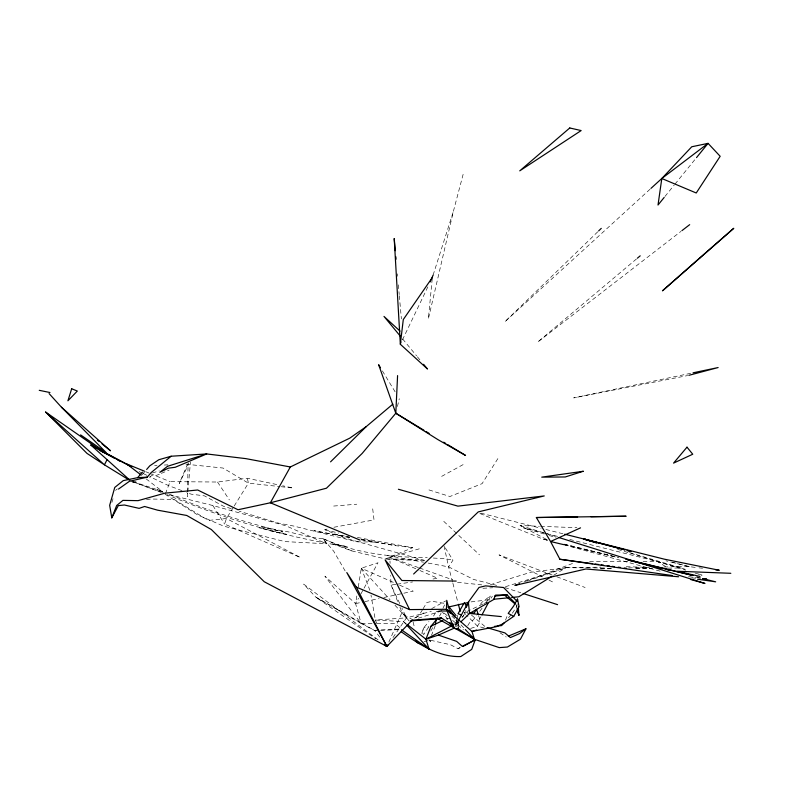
<?xml version="1.0" encoding="UTF-8"?>
<svg xmlns="http://www.w3.org/2000/svg" width="785" height="785" viewBox="0 0 785 785"><rect width="100%" height="100%" fill="white"/><g stroke="black" fill="none" stroke-linecap="round" stroke-linejoin="round"><path stroke-width="0.59" stroke-dasharray="3.92 2.94" d="M187.507 492.99L187.438 496.62L187.752 493.039M187.536 491.783L188.057 465.22L188.783 462.944M187.85 491.852L190.451 462.061M517.089 603.891L516.883 606.285L512.35 613.262M432.231 278.714L428.365 318.926L453.328 211.577L463.16 174.231M379.763 637.106L374.759 630.571L361.159 623.486L355.585 603.606L357.116 594.166M358.264 587.092L361.316 568.222L377.997 562.757L363.847 588.554M458.106 621.897L455.702 624.585L456.644 620.258M456.88 619.169L457.812 614.841M445.919 610.494L441.602 610.328L440.719 614.4L439.227 616.225M397.416 406.532L399.3 398.701M488.986 600.535L490.282 595.992L482.029 602.242L479.282 605.755M111.892 502.459L113.207 498.063M433.084 275.182L453.328 211.577M146.481 499.682L150.7 499.024L174.113 499.427L208.476 520.455L226.433 518.502L300.478 557.566L224.608 524.056L226.433 518.502L233.537 507.061M421.78 633.475L423.615 627.951L428.944 621.573M435.273 625.655L431.514 635.251M165.439 493.736L170.041 481.637L217.533 482.029L247.353 478.261L277.88 484.767M505.501 620.17L507.306 615.636M462.1 617.422L463.7 615.626L465.848 610.455M187.684 463.788L179.255 483.57L188.057 465.22M388.86 642.042L402.048 612.398L399.85 606.933M402.44 339.885L428.149 286.25M455.28 626.273L457.557 622.073M372.051 623.516L361.159 623.486L324.911 576.151L355.585 603.606L358.539 598.229M360.894 593.931L363.249 589.633M430.779 631.062L432.967 627.078M470.617 628.461L477.525 626.165L479.704 622.476L479.674 618.982L481.362 615.95M433.516 616.107L436.224 611.613L441.602 610.328M491.155 598.131L492.313 596.207M422.477 609.749L418.68 615.96L412.517 619.64L401.272 613.32M423.115 608.709L426.912 602.497L432.093 601.3L445.242 603.479L441.719 610.946L418.444 618.148M467.732 625.684L469.45 622.868L473.267 619.924L476.691 615.44M234.185 506.021L248.413 483.158L247.353 478.261M486.101 602.674L490.282 595.992M428.62 627.136L423.704 634.565L422.369 632.602L423.615 627.951L428.875 626.734M497.876 458.597L482.088 483.648L449.923 496.503L427.648 489.506M455.702 624.585L456.998 622.564M452.572 582.087L448.588 566.868L452.965 560.186L444.683 546.919M392.981 637.557L406.493 617.844L431.348 611.417M482.098 608.179L477.368 614.537M664.944 196.486L674.187 185.103M674.953 184.161L695.755 158.541M508.474 617.844L511.575 614.174M141.957 474.905L145.863 470.372M597.758 231.771L504.735 321.889L650.068 189.205M455.859 626.715L459.274 623.398M454.191 624.399L457.645 621.21M461.972 617.216L463.7 615.626M149.533 477.408L151.907 475.386L156.833 475.268L160.179 473.855M636.468 258.971L537.519 342.201L680.958 231.398M115.493 490.38L117.377 488.898M553.611 575.287L565.897 567.712L600.927 567.133M414.509 618.07L426.334 611.564M431.701 608.611L445.674 600.927M441.641 476.387L463.758 464.269M424.028 641.728L429.572 640.05L450.492 644.72L457.969 648.675L462.277 646.359M482.824 604.077L464.151 612.781L465.829 614.449M483.923 603.567L487.22 602.026M457.969 648.675L460.02 647.753M161.298 473.384L169.109 470.087M357.391 537.45L412.733 547.675L385.445 558.979L351.837 550.913L332.026 543.681L347.667 546.694C285.455 537.45 224.824 519.022 166.901 494.668M523.997 581.95L572.854 563.345M527.373 581.086L565.897 567.712L607.394 567.997M152.427 472.943L159.296 470.872M505.462 586.729L565.897 567.712L530.905 572.226L489.526 584.982M378.085 639.834L303.618 584.099L315.933 597.238L374.759 630.571L376.506 630.061M419.318 548.813L389.821 557.379L390.086 563.404M424.557 560.362L344.752 538.029L324.843 529.669L328.248 528.766M333.91 527.255L374.013 519.915L372.512 507.179M355.585 603.606L363.828 601.83M364.996 601.575L379.116 598.533M383.826 597.522L402.646 593.46M403.824 593.205L413.234 591.174L398.868 584.825M471.059 601.899L490.075 599.622M690.672 373.317L573.717 397.887L687.66 375.564M132.184 482.235L138.032 481.195M395.846 584.374L391.058 585.06L390.626 575.434M397.043 584.197L412.606 581.95M432.957 579.006L437.745 578.309L419.916 570.528M446.125 618.894L450.776 618.452M333.664 506.05L356.773 504.215M154.606 465.564L157.029 465.436M164.281 465.034L167.902 464.838M482.912 588.269L492.676 587.759M381.294 629.864L400.428 629.079M374.759 630.571L379.44 630.394M380.607 630.355L398.152 629.698L400.183 631.071M467.781 612.663L464.151 612.781L469.548 613.448M600.505 568.625L612.702 568.311M628.559 567.908L649.293 567.378M663.924 566.996L687.091 566.407L697.816 567.683M626.302 566.721L649.195 567.339M436.224 611.613L446.92 611.466M600.564 568.85L612.8 568.723M636.046 568.477L651.952 568.311M667.858 568.134L681.321 567.997L687.091 569.998M589.564 561.618L628.491 561.638M643.082 561.648L657.683 561.658L681.321 567.997L629.011 552.434M376.898 623.526L395.061 623.575L401.361 628.913M635.467 568.183L652.551 568.301M419.121 559.303L385.445 558.979L425.401 560.883M546.34 539.305L520.102 525.538L539.442 526.274M540.659 526.323L576.916 527.706M170.561 494.678C206.769 510.721 244.675 521.907 282.894 531.945L261.533 526.931L289.655 532.122L311.488 537.44L323.057 538.696L326.58 543.779L284.808 541.581L223.804 526.205L197.594 514.891L163.221 493.019M345.145 570.94L333.713 551.227L323.057 538.696C355.831 553.425 391.744 557.271 427.295 557.713M433.32 558.047L445.37 558.714L452.965 560.186M406.267 623.781L403.461 621.573L375.328 620.042L370.991 595.108M692.036 577.897L695.696 578.202M186.006 464.22L223.038 468.046L248.413 483.158L279.843 486.582M457.478 582.303L481.784 584.874M281.059 486.71L293.148 488.025L282.58 485.768M361.1 539.795L395.62 545.673L412.733 547.675M699.003 567.83L702.585 568.252M688.484 576.661L695.765 577.642M387.535 555.525L423.449 562.197M428.237 563.09L448.588 566.868L473.522 579.409L497.857 585.688M349.767 537.401L313.971 530.699L351.552 537.99M361.689 539.629L374.808 542.092L356.851 541.797L293.884 526.097L277.154 522.82L239.209 511.192M333.802 533.937L349.315 536.901M361.188 539.148L395.62 545.673M564.788 544.908L618.227 557.664M563.885 544.103L612.467 555.917M563.944 544.211L618.6 557.762M324.843 529.669L338.718 533.113M169.001 494.619L212.863 505.53L285.907 525.793L326.58 543.779M480.862 513.174L541.13 528.285M545.86 529.473L563.581 533.918M545.938 533.447L523.36 527.746L544.397 534.055M547.135 533.741L557.831 536.449M569.714 539.442L657.683 561.658L666.671 567.241M672.254 562.207L689.976 566.848L665.935 560.794M547.263 540.198L542.553 538.912L479.517 513.361M563.738 544.721L662.599 571.833M484.316 628.039L477.525 626.165L466.663 615.293M549.078 535.468L556.084 537.568M617.667 549.363L685.658 570.165M695.039 573.04L702.075 575.189L696.305 573.197M520.102 525.538L543.976 532.838M133.028 481.686L162.74 491.459M545.114 533.182L556.781 536.852M231.251 508.66L223.372 506.178L204.463 495.865L191.098 494.148L186.536 492.411M504.804 587.553L520.867 592.763M418.434 567.594L389.821 557.379L418.798 570.038M419.573 567.997L452.768 579.85M130.732 480.979L162.083 492.499M132.999 481.833L161.327 492.499M552.277 575.062L499.015 554.877L542.484 576.838M556.81 576.779L585.149 587.514M181.973 490.674L168.275 485.464L149.896 476.74M145.627 471.677L148.954 473.031M150.063 473.483L170.041 481.637M323.057 538.696L351.837 550.913M369.941 590.438L361.316 568.222L394.453 582.872M139.092 471.608L142.33 473.149M143.41 473.659L148.816 476.23M549.009 580.135L554.445 582.872M163.368 492.597L157.157 489.153L162.21 492.372M361.159 623.486L315.933 597.238L375.907 638.813M499.937 632.71L506.237 637.008M146.098 478.86L162.534 491.508M471.373 614.989L485.964 627.343M447.175 615.666L441.719 610.946L449.314 621.592M452.621 620.385L463.513 629.825M443.751 521.338L479.488 554.828M451.817 616.107L455.084 619.198M428.728 639.775L430.406 641.512L429.738 639.343M456.301 619.865L464.534 628.687M403.461 621.573L405.933 624.242M361.316 568.222L390.066 599.799M394.992 605.215L406.493 617.844L375.328 620.042L377.251 624.448M402.626 338.953L416.609 355.85M417.385 356.792L420.485 360.55M409.142 621.023L402.048 612.398L406.493 617.844L401.861 608.012M217.533 482.029L229.377 499.908M212.863 505.53L224.608 524.056M382.383 370.883L395.542 392.52M429.572 640.05L430.406 641.512M399.8 603.636L391.058 585.06L398.093 602.556M478.624 615.744L479.674 618.982M455.899 619.973L458.204 627.451M452.876 583.255L458.087 603.155M516.216 605.098L516.805 607.364M413.106 622.014L414.598 627.961M456.762 619.777L458.95 629.57M444.045 545.899L448.588 566.868M397.367 273.837L397.583 276.281M398.338 284.808L399.212 294.552M399.32 295.768L401.39 318.916M458.479 621.661L458.931 627.284M286.888 534.408L274.485 531.955L259.442 527.775L286.888 534.408M547.292 540.06L542.553 538.912L547.302 540.09"/><path stroke-width="1.18" d="M458.901 629.266L454.142 628.373L446.42 609.288L446.743 600.329L450.139 613.183M392.873 404.128L366.242 426.608L349.757 438.167L290.322 466.977L245.882 458.636L206.7 453.946L171.15 456.232L151.23 472.501L147.237 477.172L137.601 477.653L123.274 480.616L114.767 487.426L109.665 505.324L111.784 517.845L116.661 505.511L122.931 500.388L138.062 500.653L165.027 493.137L197.702 489.997L238.002 509.75L270.364 502.783L326.452 488.221L362.17 453.426L395.807 413.244L397.583 375.603M517.305 601.506L517.511 599.112L513.596 606.098L508.209 613.37L513.733 616.382L519.091 606.707L517.511 599.112M435.42 624.536L436.156 618.914M650.971 188.38L661.804 178.499L696.236 192.992L720.169 156.293L708.07 143.361L691.762 146.766L661.804 178.499L658.016 205.022L664.179 197.437M400.87 341.877L400.34 344.262L427.482 368.999L423.596 364.309M430.249 281.874L433.084 275.182M463.111 646.369L475.229 639.775L471.726 649.362L460.795 656.545C438.756 657.408 418.631 643.994 401.204 631.758M401.41 629.766L429.042 649.107L425.921 639.206L430.985 626.253L437.726 618.05M466.251 607.443L468.36 602.105L479.027 587.445L485.572 585.875L503.558 587.514L517.158 601.418M488.339 602.811L481.931 614.94M463.817 603.479L458.048 613.752L461.443 614.881M106.917 459.941L104.454 464.828L128.711 479.733M508.346 636.135L525.93 628.814L520.465 639.206L507.414 647.036L499.24 647.615L474.415 639.265L438.128 618.825L410.349 620.935M111.784 517.845L118.28 505.628L124.373 505L139.112 508.366L144.607 506.482L157.569 510.171L186.751 515.47L211.351 529.541L264.241 581.744L386.897 646.428L412.027 620.258L441.327 617.962L452.356 625.066M458.126 621.023L468.36 602.105L469.548 613.448L460.991 621.74M290.322 466.977L270.364 502.783L359.991 540.08M384.905 645.044L386.897 646.428L388.251 644.465M432.349 277.498L403.294 319.544L400.34 344.262L394.207 238.512L395.297 250.7M696.521 157.599L708.07 143.361L661.804 178.499M146.648 469.459L149.778 465.839L158.845 459.716L171.15 456.232M137.601 477.653L142.448 472.158M504.588 622.436L501.625 625.576L494.393 626.391M330.554 461.855L366.242 426.608M598.631 230.918L601.271 228.376M413.636 574.002L478.232 511.908L544.25 495.934L457.92 506.139L398.397 489.261M637.4 258.186L640.197 255.832M681.929 230.643L689.681 224.657M525.93 628.814L519.611 633.583L510.387 637.577L504.941 632.916L487.083 627.676M118.496 489.065L129.456 481.284L147.237 477.172M513.733 616.382L502.459 624.036L496.208 626.724L471.952 631.395L446.42 609.288L409.593 609.592L356.292 587.092L346.803 572.559L386.897 646.428L384.944 644.966M551.57 576.553L518.816 596.777L511.634 597.483M475.229 639.775L462.277 646.359L456.635 641.365L438.393 635.085L425.921 639.206L407.209 624.507M451.444 626.047L425.921 639.206M430.985 626.253L442.887 620.474M580.547 527.844L550.54 541.513L536.371 517.531L577.613 516.932M438.393 635.085L453.279 628.579M519.444 583.844L514.911 585.414L585.875 568.997L678.613 576.769M494.638 596.09L507.081 594.853L515.117 603.135M476.623 630.051L471.952 631.395L474.415 639.265L457.37 628.294M438.128 618.825L441.327 617.962M447.921 607.139L468.763 602.389M693.067 372.816L718.128 367.547L688.857 375.328M493.667 599.259L509.239 597.719M470.205 612.585L474.218 612.977L476.534 609.258L478.281 614.665M507.081 594.853L495.512 595.099L493.647 599.554L469.548 613.448L501.311 616.598M590.958 516.736L626.126 516.226L536.371 517.531M456.203 581.077L401.91 580.517L385.141 559.931L409.593 609.592M730.825 573.295L676.886 571.225L700.014 576.426M703.017 578.82L706.677 579.124L703.036 578.633M420.701 643.621L418.483 643.396L415.775 641.11M715.684 569.822L719.256 570.253L664.326 559.175L564.758 534.212M563.601 544.623L550.54 541.513L559.911 559.263L592.665 563.689M595.089 564.022L598.729 564.513M601.153 564.847L603.577 565.171M607.217 565.661L609.641 565.995M612.064 566.319L614.498 566.652M618.129 567.143L620.562 567.467M624.193 567.957L626.626 568.291M559.911 559.263L672.195 575.533M697.551 579.202L715.665 581.822L702.693 578.614M39.25 390.322L49.955 392.52M627.725 559.931L631.287 560.784M633.662 561.344L693.047 575.523L625.498 559.087M630.483 560.706L643.553 563.944M645.927 564.533L653.061 566.309M655.436 566.898L662.569 568.664M667.319 569.841L669.674 570.42M696.795 577.152L700.338 578.025M625.007 549.804L583.667 538.952L596.561 542.896M627.372 550.422L630.914 551.355M624.801 549.873L583.667 538.952L596.453 542.759M627.156 550.491L630.679 551.433M690.849 579.585L704.969 583.451L559.116 537.588M523.163 593.499L557.576 604.656M144.518 471.226L126.758 463.974L141.261 475.141M99.352 450.266L128.397 465.142M129.829 480.165L90.844 445.036L131.625 466.751M90.844 445.036L114.414 458.146M117.632 459.932L119.771 461.129M380.509 367.792L378.625 364.701L395.807 413.244L423.91 430.239M425.99 431.495L429.12 433.389M443.682 442.2L445.772 443.456M447.852 444.722L465.544 455.428L437.991 439.659L395.807 413.244M80.61 434.9L106.063 452.503L61.485 407.238L49.092 393.579M45.608 412.046L104.454 464.828L87.037 453.426L45.608 412.046L103.875 452.543M97.36 440.081L99.244 441.612M102.05 443.908L110.499 450.786L61.485 407.238M505.059 595.54L515.313 604.156M471.687 636.91L474.415 639.265L465.358 629.57M400.016 331.093L383.993 316.424L400.301 336.137M472.678 637.646L474.415 639.265M446.42 609.288L448.892 611.937M406.758 625.125L429.042 649.107M448.647 606.413L456.007 615.548M450.227 610.671L454.8 617.039M450.001 622.564L454.142 628.373L452.916 623.702M464.288 602.546L466.565 606.393M356.292 587.092L386.897 646.428M517.452 610.848L518.875 615.312L518.326 607.021M458.391 604.322L460.226 611.348M517.099 608.503L518.875 615.312M395.846 256.783L396.062 259.227M71.68 388.752L67.922 400.782L77.322 391.058L71.68 388.752M686.993 447.175L673.569 463.111L692.743 454.23L686.993 447.175M699.69 258.029L662.481 290.823L733.779 228.278L699.69 258.029M569.763 127.975L519.748 170.855L581.165 130.565L569.763 127.975M167.509 466.31L159.865 472.305L168.392 468.174L175.232 467.271L206.7 453.946L167.509 466.31M583.216 471.275L565.249 476.966L541.738 477.143L583.216 471.275"/></g></svg>
